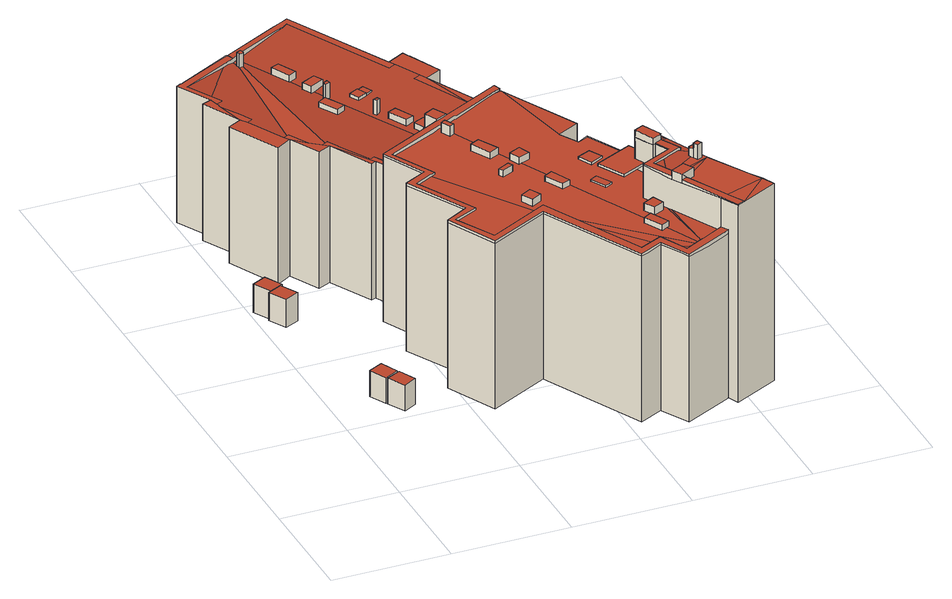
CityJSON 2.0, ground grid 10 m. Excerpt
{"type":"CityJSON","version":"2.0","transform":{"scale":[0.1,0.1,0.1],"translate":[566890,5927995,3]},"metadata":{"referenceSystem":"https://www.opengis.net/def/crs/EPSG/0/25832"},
"CityObjects":{
"building1":{"type":"Building","attributes":{"Grundfläche 2D":"2.214636","Grundhöhe NN":"3.565"},"geometry":[{"type":"Solid","lod":"3","boundaries":[[[[0,1,2,3]],[[4,5,3,2]],[[5,6,0,3]],[[6,7,1,0]],[[7,4,2,1]],[[7,6,5,4]]]],"semantics":{"surfaces":[{"type":"RoofSurface"},{"type":"WallSurface"},{"type":"GroundSurface"}],"values":[[0,1,1,1,1,2]]}}]},
"building2":{"type":"Building","attributes":{"Grundfläche 2D":"2.160511","Grundhöhe NN":"3.578"},"geometry":[{"type":"Solid","lod":"3","boundaries":[[[[8,9,10,11]],[[12,13,11,10]],[[13,14,8,11]],[[14,15,9,8]],[[15,12,10,9]],[[15,14,13,12]]]],"semantics":{"surfaces":[{"type":"RoofSurface"},{"type":"WallSurface"},{"type":"GroundSurface"}],"values":[[0,1,1,1,1,2]]}}]},
"building3":{"type":"Building","attributes":{"Grundfläche 2D":"2.263141","Grundhöhe NN":"3.634"},"geometry":[{"type":"Solid","lod":"3","boundaries":[[[[16,17,18,19]],[[17,16,20,21]],[[18,17,21,22]],[[19,18,22,23]],[[16,19,23,20]],[[21,20,23,22]]]],"semantics":{"surfaces":[{"type":"RoofSurface"},{"type":"WallSurface"},{"type":"GroundSurface"}],"values":[[0,1,1,1,1,2]]}}]},
"building4":{"type":"Building","attributes":{"Grundfläche 2D":"2.156115","Grundhöhe NN":"3.625"},"geometry":[{"type":"Solid","lod":"3","boundaries":[[[[24,25,26,27]],[[25,24,28,29]],[[26,25,29,30]],[[27,26,30,31]],[[24,27,31,28]],[[29,28,31,30]]]],"semantics":{"surfaces":[{"type":"RoofSurface"},{"type":"WallSurface"},{"type":"GroundSurface"}],"values":[[0,1,1,1,1,2]]}}]},
"building5":{"type":"Building","attributes":{"Grundfläche 2D":"295.925153","Grundhöhe NN":"3.877"},"children":["building5-1","building5-2","building5-3","building5-4","building5-5","building5-6","building5-7","building5-8","building5-9","building5-10","building5-11","building5-12"],"geometry":[{"type":"Solid","lod":"3","boundaries":[[[[32,33,34,35,36,37,38,39,40,41,42]],[[43,41,40]],[[43,40,44,45,46,47,48,49,50,51,52,53,54,55,56]],[[57,58,59,60,61]],[[62,63,64,65,66]],[[67,68,69,70,71,72,73,74,75,76]],[[77,78,79,80]],[[81,82,83,84,85,86,87,88,89,90,91,92,93,94,95,73,72,71,70,69,96,68]],[[97,79,78,98,99,100]],[[101,102,53,52,80,79,103,104]],[[87,86,85,84,98,78,105,77,80,52,51,50,106,107,91,90,89,88]],[[57,61,63,62,108,109,110,111,112,37,36,35,59,58]],[[113,114,64,63,61,60]],[[108,62,66,65,74,95,94,93,92,115,109]],[[112,111,39,38]],[[59,35,34,116,60]],[[74,65,64,117,75]],[[76,75,118]],[[69,68,96]],[[71,70,71,72]],[[72,71,72,73]],[[95,74,73]],[[63,62,66,62]],[[36,37,112,38,37]],[[38,39,111,110,109,115,92,91,46,45,44,40,39]],[[106,50,49,48,47,46,91,107]],[[105,78,77]],[[43,56,55,54,55,119,120,42,41]],[[121,122,123,124,98,84,83,82,81,68,67,125,126]],[[127,100,99,98,124,128]],[[97,100,127,129]],[[79,97,129,130]],[[103,79,130,131]],[[132,102,101,104,103,131,133,134]],[[53,102,132,135]],[[54,53,135,136]],[[137,138,42,120,119,55,54,136,139]],[[32,42,138,140]],[[33,32,140,141]],[[34,33,141,142]],[[143,144,60,116]],[[116,34,142,143]],[[113,60,144,145]],[[114,113,145,146]],[[147,148,117,64]],[[64,114,146,147]],[[75,117,148,149]],[[149,150,118,75]],[[76,118,150,151]],[[67,76,151,125]],[[146,145,144,143,142,141,140,138,137,139,136,135,132,134,133,131,130,129,127,128,124,123,122,121,126,125,151,150,149,148,147]]]],"semantics":{"surfaces":[{"type":"RoofSurface"},{"type":"WallSurface"},{"type":"GroundSurface"}],"values":[[0,0,0,0,0,0,0,0,0,0,0,0,0,0,0,0,0,0,1,1,1,1,1,1,1,1,1,1,1,1,1,1,1,1,1,1,1,1,1,1,1,1,1,1,1,1,1,1,1,1,2]]}}]},
"building5-1":{"type":"BuildingInstallation","parents":["building5"],"geometry":[{"type":"MultiSurface","lod":"3","boundaries":[[[152,153,154,155,156]],[[82,83,154,153]],[[83,157,155,154]],[[152,156,155,157,158,159]],[[159,82,153,152]]],"semantics":{"surfaces":[{"type":"RoofSurface"},{"type":"WallSurface"}],"values":[0,1,1,1,1]}}]},
"building5-2":{"type":"BuildingInstallation","parents":["building5"],"geometry":[{"type":"MultiSurface","lod":"3","boundaries":[[[160,161,162,163]],[[164,165,163,162,166]],[[165,167,160,163]],[[168,161,160,167,169]],[[168,166,162,161]]],"semantics":{"surfaces":[{"type":"RoofSurface"},{"type":"WallSurface"}],"values":[0,1,1,1,1]}}]},
"building5-3":{"type":"BuildingInstallation","parents":["building5"],"geometry":[{"type":"MultiSurface","lod":"3","boundaries":[[[170,171,172,173]],[[174,175,171,170]],[[87,176,172,171,175]],[[176,177,173,172]],[[88,174,170,173,177]]],"semantics":{"surfaces":[{"type":"RoofSurface"},{"type":"WallSurface"}],"values":[0,1,1,1,1]}}]},
"building5-4":{"type":"BuildingInstallation","parents":["building5"],"geometry":[{"type":"MultiSurface","lod":"3","boundaries":[[[178,179,180,181]],[[181,180,182,183]],[[178,181,183,184]],[[179,178,184,185]],[[180,179,185,182]]],"semantics":{"surfaces":[{"type":"RoofSurface"},{"type":"WallSurface"}],"values":[0,1,1,1,1]}}]},
"building5-5":{"type":"BuildingInstallation","parents":["building5"],"geometry":[{"type":"MultiSurface","lod":"3","boundaries":[[[186,187,188,189]],[[190,187,186,191,85]],[[190,192,188,187]],[[86,193,189,188,192]],[[193,191,186,189]]],"semantics":{"surfaces":[{"type":"RoofSurface"},{"type":"WallSurface"}],"values":[0,1,1,1,1]}}]},
"building5-6":{"type":"BuildingInstallation","parents":["building5"],"geometry":[{"type":"MultiSurface","lod":"3","boundaries":[[[194,195,196,197,198,199,200]],[[201,94,202,199,198,197]],[[202,93,200,199]],[[203,204,195,194,200,93]],[[197,196,195,204,108,201]]],"semantics":{"surfaces":[{"type":"RoofSurface"},{"type":"WallSurface"}],"values":[0,1,1,1,1]}}]},
"building5-7":{"type":"BuildingInstallation","parents":["building5"],"geometry":[{"type":"MultiSurface","lod":"3","boundaries":[[[205,206,207,208]],[[208,207,209,210]],[[205,208,210,211]],[[206,205,211,212]],[[207,206,212,209]]],"semantics":{"surfaces":[{"type":"RoofSurface"},{"type":"WallSurface"}],"values":[0,1,1,1,1]}}]},
"building5-8":{"type":"BuildingInstallation","parents":["building5"],"geometry":[{"type":"MultiSurface","lod":"3","boundaries":[[[213,214,215,216]],[[216,215,217,218]],[[213,216,218,219]],[[214,213,219,220]],[[215,214,220,217]]],"semantics":{"surfaces":[{"type":"RoofSurface"},{"type":"WallSurface"}],"values":[0,1,1,1,1]}}]},
"building5-9":{"type":"BuildingInstallation","parents":["building5"],"geometry":[{"type":"MultiSurface","lod":"3","boundaries":[[[221,222,223,224]],[[224,223,225,226]],[[221,224,226,227]],[[222,221,227,228]],[[223,222,228,225]]],"semantics":{"surfaces":[{"type":"RoofSurface"},{"type":"WallSurface"}],"values":[0,1,1,1,1]}}]},
"building5-10":{"type":"BuildingInstallation","parents":["building5"],"geometry":[{"type":"MultiSurface","lod":"3","boundaries":[[[229,230,231,232,233]],[[231,230,234,90]],[[232,231,90,235]],[[236,229,233,232,235,89]],[[230,229,236,234]]],"semantics":{"surfaces":[{"type":"RoofSurface"},{"type":"WallSurface"}],"values":[0,1,1,1,1]}}]},
"building5-11":{"type":"BuildingInstallation","parents":["building5"],"geometry":[{"type":"MultiSurface","lod":"3","boundaries":[[[237,238,167,165]],[[164,239,237,165]],[[239,240,238,237]],[[240,169,167,238]]],"semantics":{"surfaces":[{"type":"RoofSurface"},{"type":"WallSurface"}],"values":[0,1,1,1]}}]},
"building5-12":{"type":"BuildingInstallation","parents":["building5"],"geometry":[{"type":"MultiSurface","lod":"3","boundaries":[[[241,242,243,244,245]],[[243,242,241,246,247,248]],[[244,243,248,249]],[[245,244,249,250]],[[241,245,250,246]],[[249,248,247,246,250]]],"semantics":{"surfaces":[{"type":"RoofSurface"},{"type":"WallSurface"},{"type":"OuterCeilingSurface"}],"values":[0,1,1,1,1,2]}}]},
"building6":{"type":"Building","attributes":{"Grundfläche 2D":"360.817389","Grundhöhe NN":"3.821"},"children":["building6-1","building6-2","building6-3","building6-4","building6-5","building6-6","building6-7","building6-8","building6-9","building6-10","building6-11","building6-12","building6-13","building6-14","building6-15","building6-16","building6-17"],"geometry":[{"type":"Solid","lod":"3","boundaries":[[[[251,252,253,254,255,256,257,258,259,260,261,262,263,264,265,266,267,268,269,270,271,272,273,274,275,276,277,278,279,280,281,282,283,284,285,286,287,288,289,290,291,292]],[[293,294,295,296,297]],[[298,296,295]],[[298,299,300,301,302,303,304,305,306,307,308,309,310,311,312,313,314,315,316,317,318,319,320,321,322,323,324,325,296]],[[326,312,311]],[[327,313,312]],[[320,328,329,330,331,332,333,334,335,336,337,338,325,324,323,322,321]],[[339,340,341,342,343,334,333]],[[344,345,346]],[[347,338,337,345,344,348,349]],[[347,349,350]],[[351,352,353]],[[354,355,356,357,358,359,351]],[[351,359,358,360,352]],[[361,362,363,364,355,365,366]],[[367,368,355,364,363]],[[357,356,355,368,367]],[[369,365,370,371,372,373]],[[374,375,376,363,362,361,366,365,369,373]],[[370,377,378,379]],[[380,370,379,381]],[[370,380,381,372,371]],[[382,378,377]],[[383,381,379]],[[384,372,381]],[[375,374,373,385,376]],[[386,376,385]],[[268,267,266,293,297,296,325,338,347,350,270,269]],[[348,271,270,350,349]],[[348,344,346,272,271]],[[337,336,273,272,346,345]],[[273,336,335,334,343,274]],[[275,274,343,342]],[[342,341,276,275]],[[341,340,277,276]],[[333,332,280,279,278,277,340,339]],[[330,281,280,332,331]],[[330,329,328,320,283,282,281]],[[320,319,318,317,316,315,314,313,327,290,289,288,287,286,285,284,283]],[[327,387,291,290]],[[387,388,389,390,391,392,254,253,252,251,292,291]],[[393,255,254,392]],[[394,256,255,393]],[[394,395,257,256]],[[395,396,258,257]],[[396,397,259,258]],[[397,398,260,259]],[[398,399,261,260]],[[400,401,262,261,399]],[[402,403,263,262,401]],[[403,404,405,406,265,264,263]],[[307,306,407,408]],[[308,307,408,409]],[[309,308,409,410]],[[311,310,411,412]],[[310,309,410,411]],[[326,311,412,413]],[[414,415,387,327,312,326,413,416]],[[417,418,419,420,392,391,390,389,388,387,415,421]],[[393,392,420,422]],[[394,393,422,423]],[[395,394,423,424]],[[396,395,424,425]],[[397,396,425,426]],[[398,397,426,427]],[[399,398,427,428]],[[401,400,399,428,429]],[[403,402,401,429,430]],[[431,406,405,404,403,430,432]],[[377,370,365,355,354,351,353,433,434]],[[382,377,434,435]],[[306,305,436,437,379,378,382,435,407]],[[305,304,438,439,383,379,437,436]],[[304,303,384,381,383,439,438]],[[384,303,302,372]],[[372,302,301,373]],[[385,373,301,300,386]],[[295,294,293,266,358,357,367,363,376,386,300,299,298]],[[431,440,360,358,266,265,406]],[[353,352,360,440,433]],[[435,434,433,440,431,432,430,429,428,427,426,425,424,423,422,420,419,418,417,421,415,414,416,413,412,411,410,409,408,407]]]],"semantics":{"surfaces":[{"type":"RoofSurface"},{"type":"WallSurface"},{"type":"GroundSurface"}],"values":[[0,0,0,0,0,0,0,0,0,0,0,0,0,0,0,0,0,0,0,0,0,0,0,0,0,0,0,1,1,1,1,1,1,1,1,1,1,1,1,1,1,1,1,1,1,1,1,1,1,1,1,1,1,1,1,1,1,1,1,1,1,1,1,1,1,1,1,1,1,1,1,1,1,1,1,1,1,1,1,1,2]]}}]},
"building6-1":{"type":"BuildingInstallation","parents":["building6"],"geometry":[{"type":"MultiSurface","lod":"3","boundaries":[[[441,442,443,444,445]],[[446,447,442,441]],[[448,443,442,447]],[[448,449,444,443]],[[449,450,446,441,445,444]]],"semantics":{"surfaces":[{"type":"RoofSurface"},{"type":"WallSurface"}],"values":[0,1,1,1,1]}}]},
"building6-2":{"type":"BuildingInstallation","parents":["building6"],"geometry":[{"type":"MultiSurface","lod":"3","boundaries":[[[451,452,453,454]],[[454,453,455,456]],[[453,452,457,455]],[[451,454,456,458]],[[458,457,452,451]]],"semantics":{"surfaces":[{"type":"RoofSurface"},{"type":"WallSurface"}],"values":[0,1,1,1,1]}}]},
"building6-3":{"type":"BuildingInstallation","parents":["building6"],"geometry":[{"type":"MultiSurface","lod":"3","boundaries":[[[459,460,461,462]],[[460,459,463,464]],[[464,465,461,460]],[[465,466,462,461]],[[466,463,459,462]]],"semantics":{"surfaces":[{"type":"RoofSurface"},{"type":"WallSurface"}],"values":[0,1,1,1,1]}}]},
"building6-4":{"type":"BuildingInstallation","parents":["building6"],"geometry":[{"type":"MultiSurface","lod":"3","boundaries":[[[467,468,469,470,471]],[[472,473,469,468]],[[473,474,470,469]],[[467,471,470,474,475,476]],[[472,468,467,476]]],"semantics":{"surfaces":[{"type":"RoofSurface"},{"type":"WallSurface"}],"values":[0,1,1,1,1]}}]},
"building6-5":{"type":"BuildingInstallation","parents":["building6"],"geometry":[{"type":"MultiSurface","lod":"3","boundaries":[[[477,478,479,480]],[[480,479,481,482]],[[477,480,482,483]],[[478,477,483,484]],[[479,478,484,481]]],"semantics":{"surfaces":[{"type":"RoofSurface"},{"type":"WallSurface"}],"values":[0,1,1,1,1]}}]},
"building6-6":{"type":"BuildingInstallation","parents":["building6"],"geometry":[{"type":"MultiSurface","lod":"3","boundaries":[[[485,486,487,488,489]],[[322,490,488,487,491]],[[490,492,489,488]],[[486,485,489,492,321,493]],[[493,491,487,486]]],"semantics":{"surfaces":[{"type":"RoofSurface"},{"type":"WallSurface"}],"values":[0,1,1,1,1]}}]},
"building6-7":{"type":"BuildingInstallation","parents":["building6"],"geometry":[{"type":"MultiSurface","lod":"3","boundaries":[[[494,495,496,497]],[[497,496,498,499]],[[494,497,499,500]],[[495,494,500,501]],[[496,495,501,498]]],"semantics":{"surfaces":[{"type":"RoofSurface"},{"type":"WallSurface"}],"values":[0,1,1,1,1]}}]},
"building6-8":{"type":"BuildingInstallation","parents":["building6"],"geometry":[{"type":"MultiSurface","lod":"3","boundaries":[[[502,503,504,505]],[[506,507,505,504]],[[508,502,505,507,509]],[[508,510,503,502]],[[511,506,504,503,510]]],"semantics":{"surfaces":[{"type":"RoofSurface"},{"type":"WallSurface"}],"values":[0,1,1,1,1]}}]},
"building6-9":{"type":"BuildingInstallation","parents":["building6"],"geometry":[{"type":"MultiSurface","lod":"3","boundaries":[[[512,513,514,515,516,517]],[[372,518,519,515,514,513,512,384]],[[371,520,515,519]],[[380,379,516,515,520]],[[379,383,517,516]],[[383,381,384,512,517]]],"semantics":{"surfaces":[{"type":"RoofSurface"},{"type":"WallSurface"}],"values":[0,1,1,1,1,1]}}]},
"building6-10":{"type":"BuildingInstallation","parents":["building6"],"geometry":[{"type":"MultiSurface","lod":"3","boundaries":[[[507,506,521,522,523,524]],[[511,366,525,522,521,506]],[[525,526,523,522]],[[507,524,523,526,361,509]]],"semantics":{"surfaces":[{"type":"RoofSurface"},{"type":"WallSurface"}],"values":[0,1,1,1]}}]},
"building6-11":{"type":"BuildingInstallation","parents":["building6"],"geometry":[{"type":"MultiSurface","lod":"3","boundaries":[[[527,528,529,530,531,532,533,534,519,518,535]],[[536,364,362,375,537,538,532,531,530,529]],[[539,369,540,534,533,532,538,374]],[[540,541,371,519,534]],[[372,373,535,518]],[[385,386,527,535,373]],[[386,376,363,367,528,527]]],"semantics":{"surfaces":[{"type":"RoofSurface"},{"type":"WallSurface"}],"values":[0,1,1,1,1,1,1]}}]},
"building6-12":{"type":"BuildingInstallation","parents":["building6"],"geometry":[{"type":"MultiSurface","lod":"3","boundaries":[[[542,543,544,545,546,547,548]],[[545,544,543,352,549,359,550,551,552,547,546]],[[357,358,360,542,548]],[[360,352,543,542]]],"semantics":{"surfaces":[{"type":"RoofSurface"},{"type":"WallSurface"}],"values":[0,1,1,1]}}]},
"building6-13":{"type":"BuildingInstallation","parents":["building6"],"geometry":[{"type":"MultiSurface","lod":"3","boundaries":[[[553,554,555,556]],[[553,368,536,529,528,554]],[[528,367,357,548,555,554]],[[548,547,555]],[[556,555,547,552,557]],[[368,553,556,557,356]]],"semantics":{"surfaces":[{"type":"RoofSurface"},{"type":"WallSurface"}],"values":[0,1,1,1,1,1]}}]},
"building6-14":{"type":"BuildingInstallation","parents":["building6"],"geometry":[{"type":"MultiSurface","lod":"3","boundaries":[[[558,559,560,561]],[[561,560,562,563]],[[558,561,563,564]],[[559,558,564,565]],[[560,559,565,562]]],"semantics":{"surfaces":[{"type":"RoofSurface"},{"type":"WallSurface"}],"values":[0,1,1,1,1]}}]},
"building6-15":{"type":"BuildingInstallation","parents":["building6"],"geometry":[{"type":"MultiSurface","lod":"3","boundaries":[[[566,567,568,569]],[[570,571,567,566]],[[568,567,571,572]],[[572,573,569,568]],[[570,566,569,573,574]]],"semantics":{"surfaces":[{"type":"RoofSurface"},{"type":"WallSurface"}],"values":[0,1,1,1,1]}}]},
"building6-16":{"type":"BuildingInstallation","parents":["building6"],"geometry":[{"type":"MultiSurface","lod":"3","boundaries":[[[575,576,577,578,579]],[[580,323,581,577,576,575]],[[581,582,578,577]],[[324,583,579,578,582]],[[583,580,575,579]]],"semantics":{"surfaces":[{"type":"RoofSurface"},{"type":"WallSurface"}],"values":[0,1,1,1,1]}}]},
"building6-17":{"type":"BuildingInstallation","parents":["building6"],"geometry":[{"type":"MultiSurface","lod":"3","boundaries":[[[584,585,586,439,437,587,588]],[[586,589,438,439]],[[439,438,436,437]],[[437,436,590,587]],[[588,587,590,591]],[[584,588,591,592]],[[585,584,592,593]],[[586,585,593,589]],[[592,591,590,436,438,589,593]]],"semantics":{"surfaces":[{"type":"RoofSurface"},{"type":"WallSurface"},{"type":"OuterCeilingSurface"}],"values":[0,1,1,1,1,1,1,1,2]}}]}
},
"vertices":[
[48,146,29],[36,140,29],[43,125,29],[55,131,29],[43,125,6],[55,131,6],[48,146,6],[36,140,6],
[52,109,29],[63,115,29],[56,130,29],[44,124,29],[56,130,6],[44,124,6],[52,109,6],[63,115,6],
[12,275,31],[24,281,31],[16,296,31],[4,290,31],[12,275,6],[24,281,6],[16,296,6],[4,290,6],
[22,280,31],[10,274,31],[18,259,31],[30,265,31],[22,280,6],[10,274,6],[18,259,6],[30,265,6],
[5,433,130],[1,431,130],[17,402,130],[19,395,130],[24,397,130],[24,398,130],[8,427,130],[9,427,130],[57,452,130],[54,458,130],[6,433,130],[55,458,130],[59,453,130],[60,454,130],[62,455,130],[67,458,130],[104,477,130],[111,480,130],[115,483,130],[161,392,130],[167,395,130],[164,400,130],[118,490,130],[112,487,130],[102,482,130],[34,363,130],[29,373,130],[20,389,130],[26,366,130],[30,360,130],[49,330,130],[46,329,130],[49,324,130],[60,314,130],[51,331,130],[108,245,130],[112,247,130],[98,275,130],[94,273,130],[79,300,130],[79,301,130],[74,310,130],[69,307,130],[73,303,130],[96,268,130],[172,370,130],[196,321,130],[181,367,130],[178,373,130],[143,263,127],[145,264,127],[155,269,126],[157,270,126],[103,375,126],[102,377,126],[97,388,126],[92,396,126],[86,409,126],[77,425,126],[62,455,126],[60,454,126],[61,447,126],[61,443,127],[72,309,130],[102,268,130],[218,293,130],[206,295,130],[208,289,130],[209,288,130],[181,403,130],[179,408,130],[195,374,130],[182,402,130],[178,358,130],[111,480,129],[104,477,129],[58,443,127],[57,452,126],[52,450,127],[47,447,127],[19,406,130],[14,360,130],[36,316,130],[59,453,126],[9,399,130],[62,298,130],[92,266,130],[102,482,129],[59,460,126],[145,264,9],[155,269,9],[157,270,9],[206,295,9],[108,245,9],[143,263,9],[209,288,9],[208,289,9],[218,293,9],[181,367,9],[195,374,9],[179,408,9],[182,402,9],[181,403,9],[164,400,9],[118,490,9],[102,482,9],[6,433,9],[112,487,9],[5,433,9],[1,431,9],[17,402,9],[9,399,9],[26,366,9],[14,360,9],[36,316,9],[49,324,9],[62,298,9],[73,303,9],[92,266,9],[96,268,9],
[140,275,158],[145,264,158],[155,269,158],[149,280,158],[141,276,158],[149,280,126],[141,276,127],[140,275,127],
[126,373,130],[118,369,130],[122,361,130],[130,365,130],[130,365,127],[130,365,129],[122,361,127],[126,373,129],[118,369,127],[126,373,127],
[90,395,132],[94,387,132],[106,393,132],[102,401,132],[90,395,126],[94,387,126],[106,393,127],[102,401,127],
[158,303,132],[154,311,132],[145,307,132],[149,298,132],[145,307,126],[149,298,126],[158,303,127],[154,311,127],
[100,373,140],[104,375,140],[103,378,140],[99,376,140],[104,375,126],[100,373,126],[103,378,126],[99,376,126],
[58,446,139],[57,445,139],[58,443,139],[58,442,139],[61,443,139],[62,444,139],[61,447,139],[58,442,127],[62,444,126],[58,446,126],[57,445,127],
[141,313,132],[148,316,132],[140,332,132],[133,329,132],[140,332,127],[133,329,126],[141,313,126],[148,316,127],
[99,348,132],[106,352,132],[97,368,132],[90,364,132],[97,368,127],[90,364,127],[99,348,127],[106,352,127],
[129,341,139],[125,340,139],[127,337,139],[130,339,139],[127,337,126],[130,339,127],[129,341,127],[125,340,126],
[92,412,132],[84,428,132],[77,425,132],[85,409,132],[86,409,132],[84,428,126],[85,409,126],[92,412,126],
[136,368,129],[132,376,129],[136,368,128],[132,376,128],
[181,403,37],[182,402,37],[193,378,37],[204,384,37],[191,408,37],[181,403,35],[182,402,35],[193,378,35],[204,384,35],[191,408,35],
[155,269,157],[145,264,157],[143,263,157],[88,235,157],[106,198,157],[87,188,157],[114,136,157],[94,125,157],[115,82,157],[166,108,157],[210,20,157],[230,30,157],[243,5,157],[284,26,157],[285,27,157],[281,33,157],[263,23,157],[262,23,157],[260,22,157],[245,14,157],[233,38,157],[214,29,157],[170,117,157],[118,90,157],[100,123,157],[121,133,157],[94,184,157],[109,192,157],[110,192,157],[113,194,157],[94,231,157],[144,257,157],[146,257,157],[146,258,157],[148,259,157],[149,259,157],[160,265,157],[162,265,157],[202,286,157],[208,289,157],[206,295,157],[157,270,157],[281,33,154],[264,67,154],[259,76,154],[262,23,154],[263,23,154],[257,80,154],[252,89,154],[246,101,154],[273,114,155],[267,126,155],[265,125,155],[257,142,155],[265,146,155],[268,147,156],[260,161,156],[261,162,156],[242,199,156],[233,195,155],[224,211,155],[209,288,155],[202,286,155],[162,265,154],[160,265,154],[151,260,154],[149,259,154],[148,259,154],[146,258,154],[146,257,154],[176,194,154],[181,185,154],[237,69,154],[245,53,154],[260,22,154],[243,221,155],[208,289,155],[144,257,154],[138,253,154],[94,231,155],[109,202,155],[113,194,155],[110,192,155],[163,113,155],[165,115,155],[170,117,155],[182,93,155],[258,21,154],[109,192,155],[94,184,155],[121,133,155],[100,123,155],[118,90,155],[226,35,155],[187,82,155],[214,29,155],[255,19,154],[233,38,154],[239,26,154],[245,14,155],[322,47,183],[295,20,183],[327,36,183],[316,59,182],[297,96,181],[274,76,181],[264,67,181],[281,33,183],[287,35,183],[289,17,183],[285,101,181],[262,84,181],[257,80,181],[263,82,181],[292,106,181],[289,104,181],[259,76,181],[271,82,181],[280,112,182],[279,132,182],[273,129,183],[267,126,183],[273,114,183],[265,104,182],[260,88,181],[252,89,182],[271,148,183],[268,147,183],[265,146,183],[272,133,183],[261,133,183],[271,149,183],[257,142,183],[265,125,183],[252,104,183],[246,101,183],[206,295,155],[157,270,154],[155,269,154],[145,264,154],[143,263,154],[88,235,155],[106,198,155],[87,188,155],[114,136,155],[94,125,155],[115,82,155],[166,108,155],[210,20,155],[217,23,155],[230,30,155],[240,12,155],[243,5,155],[263,15,154],[284,26,154],[285,27,154],[268,147,8],[260,161,8],[261,162,8],[242,199,8],[233,195,8],[224,211,8],[243,221,8],[208,289,8],[206,295,8],[209,288,8],[155,269,8],[145,264,8],[143,263,8],[88,235,8],[157,270,8],[106,198,8],[87,188,8],[114,136,8],[94,125,8],[115,82,8],[166,108,8],[210,20,8],[230,30,8],[243,5,8],[285,27,8],[284,26,8],[327,36,8],[271,148,8],[271,149,8],[265,146,162],[265,146,164],[257,142,162],[257,142,164],[289,17,8],
[232,129,156],[225,142,156],[219,139,156],[226,126,156],[229,127,156],[232,129,154],[225,142,154],[219,139,154],[226,126,154],[229,127,154],
[239,83,161],[244,74,161],[253,78,161],[249,88,161],[253,78,154],[249,88,154],[244,74,154],[239,83,154],
[229,160,157],[240,166,157],[234,177,157],[223,172,157],[229,160,155],[240,166,155],[234,177,155],[223,172,155],
[143,251,163],[147,243,163],[151,245,163],[147,253,163],[145,252,163],[147,243,154],[151,245,154],[147,253,154],[145,252,154],[143,251,154],
[158,175,160],[160,171,160],[170,176,160],[168,180,160],[170,176,154],[168,180,154],[158,175,154],[160,171,154],
[176,194,160],[175,193,160],[179,184,160],[189,188,160],[185,198,160],[189,188,154],[179,184,154],[185,198,154],[175,193,154],
[194,157,159],[187,153,159],[195,137,159],[202,140,159],[195,137,154],[202,140,154],[194,157,154],[187,153,154],
[289,95,194],[293,97,194],[291,101,194],[287,99,194],[291,101,189],[287,99,189],[289,95,181],[287,99,181],[293,97,181],[291,101,181],
[265,125,189],[267,126,189],[273,129,189],[273,130,189],[265,146,189],[257,142,189],[267,126,184],[273,129,184],[273,130,183],
[289,104,189],[289,105,189],[285,103,189],[285,101,189],[289,105,181],[285,103,181],
[246,101,184],[259,76,184],[265,79,184],[263,82,184],[262,84,184],[254,99,184],[280,112,184],[282,112,184],[273,114,184],[265,79,181],[257,95,182],[254,99,183],[269,107,182],[282,112,182],[276,123,182],
[289,17,184],[295,20,184],[288,33,184],[287,35,184],[286,37,184],[269,70,184],[264,67,184],[288,33,183],[286,37,183],[272,65,182],[269,70,181],
[271,82,189],[259,76,189],[264,67,189],[276,73,189],[276,73,181],
[161,221,160],[153,217,160],[162,200,160],[170,204,160],[162,200,154],[170,204,154],[161,221,154],[153,217,154],
[158,131,161],[163,121,161],[172,126,161],[167,136,161],[158,131,155],[163,121,155],[172,126,155],[167,136,155],[163,134,155],
[239,70,159],[237,69,159],[232,66,159],[240,50,159],[247,54,159],[239,70,154],[232,66,154],[240,50,154],[247,54,154],
[228,146,164],[240,123,164],[261,133,164],[268,147,164],[260,161,164],[261,133,162],[268,147,162],[260,161,162],[228,146,162],[240,123,162]
]}
